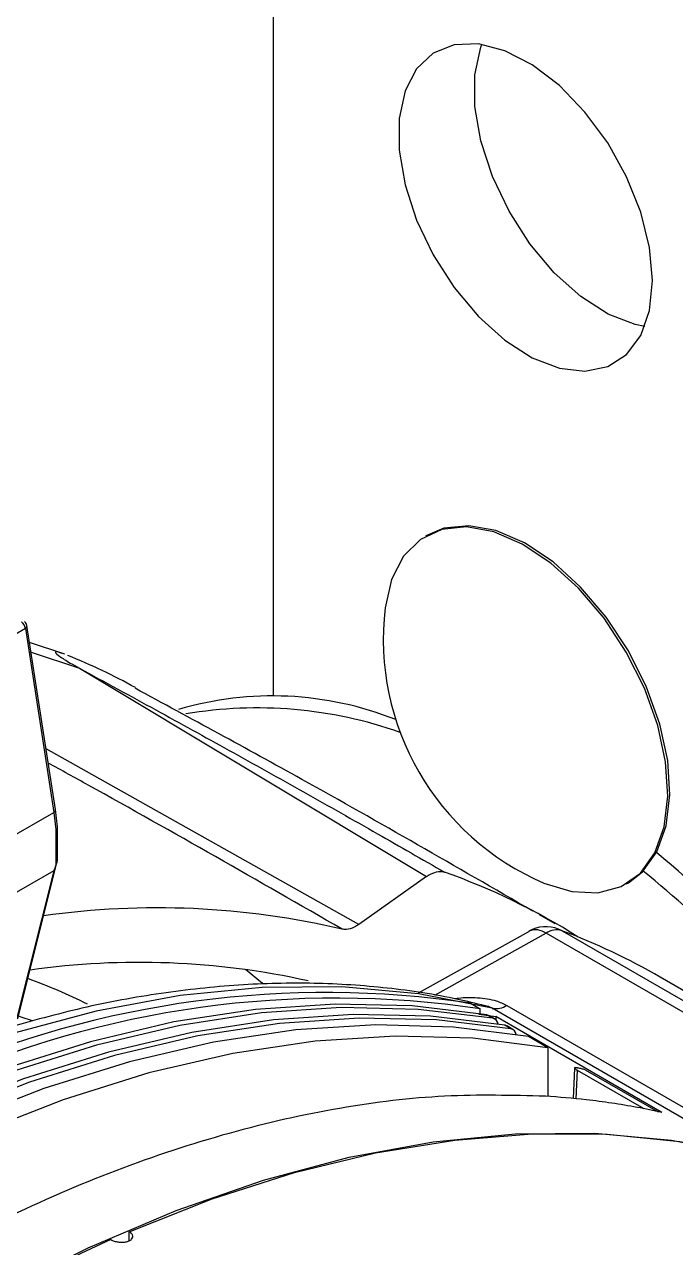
# Model space of a CAD drawing. Extents: x 8 to 113, y 1 to 87.
# Drawn here: x 20.1 to 21.241, y 70.575 to 72.72 of the extents above; entities that cross this region are included whole.
import ezdxf

# ---------------------------------------------------------------- set-up
doc = ezdxf.new("R2010")
doc.units = 0
doc.header["$MEASUREMENT"] = 0
doc.layers.add('OBJECT', color=7, linetype='CONTINUOUS')

msp = doc.modelspace()

# ---------------------------------------------------------------- linework, layer by layer
at = {"layer": 'OBJECT'}
for p, q in [((20.5363, 71.5425), (20.5363, 75.9288)), ((20.8067, 71.8246), (20.8032, 71.8226)), ((20.1543, 71.3433), (20.1044, 71.6658)), ((20.1016, 71.6607), (20.0211, 71.6142)), ((20.1016, 71.6607), (20.1515, 71.3381)), ((20.1708, 71.6157), (20.109, 71.6364)), ((20.1116, 71.6193), (20.1964, 71.5909)), ((20.1964, 71.5909), (20.805, 71.2259)), ((20.6864, 71.1418), (20.1379, 71.4498)), ((20.1578, 71.3129), (20.1544, 71.3432)), ((20.0702, 71.2911), (20.1515, 71.338)), ((20.1515, 71.338), (20.1549, 71.308)), ((20.1549, 71.308), (20.1549, 71.2447)), ((20.1578, 71.2551), (20.1578, 71.3125)), ((20.1512, 71.2358), (20.0702, 71.189)), ((20.1512, 71.2358), (20.0861, 70.9756)), ((20.0884, 70.9762), (20.1574, 71.2523)), ((20.805, 71.2259), (20.6864, 71.1418)), ((21.1551, 71.2129), (21.1587, 71.2149)), ((21.0305, 71.1428), (21.003, 71.1585)), ((20.9846, 71.1297), (20.7903, 71.0215)), ((21.0144, 71.1264), (20.8187, 71.017)), ((21.5308, 70.8283), (21.0144, 71.1264)), ((21.0424, 71.1309), (21.0364, 71.1338)), ((21.0424, 71.1309), (21.5487, 70.8386)), ((20.5172, 71.0383), (20.4874, 71.0629)), ((21.5642, 70.8475), (21.2147, 71.0493)), ((20.8819, 71.0038), (20.8989, 70.994)), ((20.9457, 71), (21.387, 70.7453)), ((20.8966, 70.9844), (20.9262, 70.9803)), ((20.8989, 70.9854), (20.8989, 70.994)), ((20.921, 70.9774), (20.9104, 70.9834)), ((20.9244, 70.9761), (20.9139, 70.9822)), ((21.3639, 70.7386), (20.9202, 70.9948)), ((21.2174, 70.8122), (20.9262, 70.9803)), ((20.9262, 70.9803), (20.9262, 70.974)), ((20.9527, 70.959), (20.9422, 70.9651)), ((20.9562, 70.9578), (20.9456, 70.9639)), ((21.0175, 70.9255), (20.9836, 70.9451)), ((21.0175, 70.9255), (21.0175, 70.8407)), ((21.0644, 70.8901), (21.062, 70.8364)), ((21.0689, 70.8864), (21.0666, 70.836)), ((21.0689, 70.8864), (21.1817, 70.8215)), ((21.0829, 70.8872), (21.2111, 70.8135)), ((20.2833, 70.5871), (20.2833, 70.6032))]:
    msp.add_line(p, q, dxfattribs=at)
at = {"layer": 'OBJECT', "flags": 128}
for points in [[(21.201, 72.2705), (21.1958, 72.3288), (21.1804, 72.3904), (21.1556, 72.4524), (21.1225, 72.5119), (21.0826, 72.5661), (21.0378, 72.6125), (20.9903, 72.649), (20.9422, 72.6737), (20.8958, 72.6856), (20.8533, 72.6841), (20.8165, 72.6693), (20.7874, 72.6419), (20.7672, 72.6031), (20.7568, 72.5547), (20.7568, 72.4991), (20.7672, 72.4388), (20.7874, 72.3767), (20.8165, 72.3156), (20.8533, 72.2584), (20.8958, 72.2077), (20.9422, 72.1661), (20.9903, 72.1353), (21.0378, 72.1169), (21.0826, 72.1116), (21.1225, 72.1198), (21.1556, 72.1411), (21.1804, 72.1744), (21.1958, 72.2182), (21.201, 72.2705)], [(21.1875, 72.1901), (21.1708, 72.1936), (21.1232, 72.212), (21.0752, 72.2428), (21.0287, 72.2845), (20.9862, 72.3351), (20.9495, 72.3923), (20.9203, 72.4534), (20.9001, 72.5156), (20.8898, 72.5759), (20.8898, 72.6315), (20.9001, 72.6798), (20.9019, 72.6848)], [(21.1551, 71.6194), (21.1161, 71.6787), (21.0715, 71.7313), (21.023, 71.7753), (20.9728, 71.8087), (20.9229, 71.8302), (20.8752, 71.8389), (20.8318, 71.8345), (20.7944, 71.817), (20.7646, 71.7874), (20.7436, 71.7467), (20.7323, 71.6969)], [(21.1587, 71.6214), (21.1196, 71.6807), (21.075, 71.7334), (21.0266, 71.7773), (20.9764, 71.8107), (20.9264, 71.8322), (20.8788, 71.8409), (20.8354, 71.8365), (20.8067, 71.8246)], [(21.1587, 71.2149), (21.1833, 71.2338), (21.2088, 71.2692), (21.2251, 71.3148), (21.2315, 71.3689), (21.2277, 71.429), (21.2138, 71.493), (21.1905, 71.558), (21.1587, 71.6214)], [(21.0108, 71.2144), (21.0596, 71.1993), (21.1054, 71.1971), (21.146, 71.2081), (21.1798, 71.2318), (21.2053, 71.2672), (21.2216, 71.3128), (21.228, 71.3668), (21.2241, 71.427), (21.2103, 71.4909), (21.187, 71.5559), (21.1551, 71.6194)], [(20.9202, 70.9948), (20.7908, 71.02), (20.6561, 71.0322), (20.5165, 71.0312), (20.3728, 71.0171), (20.2254, 70.9898), (20.0751, 70.9496), (19.9894, 70.9213)], [(20.9104, 70.9834), (20.7799, 70.9991), (20.6445, 71.0023), (20.505, 70.9928), (20.3618, 70.9708), (20.2155, 70.9363), (20.0668, 70.8895), (19.9162, 70.8306), (19.7644, 70.7598), (19.6119, 70.6775), (19.4595, 70.5838), (19.3077, 70.4793), (19.1571, 70.3644), (19.0084, 70.2394), (18.8621, 70.105), (18.7189, 69.9617), (18.5794, 69.8101), (18.444, 69.6507), (18.3135, 69.4843)], [(20.921, 70.9774), (20.7904, 70.993), (20.6551, 70.9962), (20.5155, 70.9867), (20.3723, 70.9647), (20.2261, 70.9302), (20.0773, 70.8835), (19.9268, 70.8246), (19.7749, 70.7538), (19.6225, 70.6714), (19.47, 70.5778), (19.3182, 70.4732), (19.1676, 70.3583), (19.0189, 70.2334), (18.8726, 70.0989), (18.7294, 69.9556), (18.5899, 69.804), (18.4546, 69.6446), (18.324, 69.4782)], [(20.9422, 70.9651), (20.8116, 70.9808), (20.6763, 70.9839), (20.5367, 70.9745), (20.3935, 70.9524), (20.2473, 70.918), (20.0985, 70.8712), (19.948, 70.8123), (19.7961, 70.7415), (19.6437, 70.6591), (19.4912, 70.5655), (19.3394, 70.461), (19.1888, 70.346), (19.0401, 70.2211), (18.8938, 70.0867), (18.7507, 69.9434), (18.6111, 69.7917), (18.4758, 69.6324), (18.3452, 69.4659)], [(20.9527, 70.959), (20.8221, 70.9747), (20.6868, 70.9778), (20.5473, 70.9684), (20.4041, 70.9464), (20.2578, 70.9119), (20.1091, 70.8651), (19.9585, 70.8062), (19.8067, 70.7354), (19.6542, 70.6531), (19.5018, 70.5594), (19.35, 70.4549), (19.1994, 70.34), (19.0506, 70.215), (18.9044, 70.0806), (18.7612, 69.9373), (18.6216, 69.7856), (18.4863, 69.6263), (18.3557, 69.4598)], [(20.114, 70.9726), (20.0962, 70.9787), (20.0895, 70.9809)], [(20.9104, 70.9834), (20.9125, 70.9829), (20.9139, 70.9822)], [(20.9836, 70.9451), (20.8523, 70.9618), (20.7161, 70.9658), (20.5756, 70.9569), (20.4314, 70.9353), (20.284, 70.901), (20.1341, 70.8542), (19.9823, 70.7951), (19.8292, 70.7238), (19.6754, 70.6408), (19.5217, 70.5463), (19.3686, 70.4408), (19.2168, 70.3247), (19.0669, 70.1984), (18.9195, 70.0625), (18.7753, 69.9176), (18.6348, 69.7642), (18.4986, 69.603), (18.3673, 69.4347)], [(20.9422, 70.9651), (20.9443, 70.9645), (20.9456, 70.9639)], [(21.0175, 70.9255), (20.8862, 70.9422), (20.7501, 70.9462), (20.6096, 70.9373), (20.4653, 70.9157), (20.3179, 70.8814), (20.168, 70.8346), (20.0162, 70.7755), (19.8631, 70.7042), (19.7094, 70.6212), (19.5557, 70.5268), (19.4026, 70.4212), (19.2507, 70.3051), (19.1008, 70.1788), (18.9535, 70.0429), (18.8092, 69.898), (18.6687, 69.7446), (18.5325, 69.5835), (18.4012, 69.4151)], [(18.5936, 69.1393), (18.7229, 69.3139), (18.8577, 69.4816), (18.9972, 69.6418), (19.141, 69.7936), (19.2883, 69.9365), (19.4387, 70.0699), (19.5913, 70.1931), (19.7456, 70.3056), (19.9009, 70.4071), (20.0566, 70.4969), (20.2119, 70.5748), (20.3662, 70.6404), (20.5188, 70.6934), (20.6692, 70.7336), (20.8165, 70.7609), (20.9603, 70.775), (21.0998, 70.776), (21.2346, 70.7638), (21.3639, 70.7386)], [(20.2833, 70.6032), (20.4291, 70.6607), (20.5733, 70.7067), (20.7152, 70.7412), (20.8543, 70.7639), (20.9899, 70.7748), (21.1217, 70.7739), (21.2491, 70.761), (21.3716, 70.7364)]]:
    msp.add_lwpolyline(points, dxfattribs=at)
at = {"layer": 'OBJECT'}
for centre, radius, start, end in [((21.1943, 71.6419), 0.4653, 173.2215, 246.7731), ((20.0861, 71.6594), 0.0155, 4.5063, 56.95), ((20.0945, 71.6643), 0.01, 8.8019, 56.9399), ((20.0987, 71.6656), 0.00568, 300.1408, 2.6768), ((19.7338, 70.5291), 1.171, 61.3895, 67.8024), ((20.5347, 70.9608), 0.5817, 68.186, 106.442), ((20.5083, 70.7679), 0.7535, 70.5981, 99.5996), ((19.6743, 69.4253), 2.3974, 37.3544, 50.2283), ((20.4432, 70.1251), 1.1761, 57.7471, 70.4671), ((19.8255, 69.5692), 2.1505, 39.3495, 50.7911), ((20.3333, 69.7503), 1.4206, 76.8322, 98.0826), ((21.0144, 71.0758), 0.062, 69.267, 119.1597), ((20.9962, 71.1018), 0.0306, 53.488, 112.873), ((21.0332, 71.0989), 0.0333, 74.0154, 124.2943), ((20.6253, 70.0277), 1.1794, 60.0189, 69.2913), ((20.3011, 69.7041), 1.3712, 77.5251, 98.0213), ((19.763, 70.1043), 1.003, 63.5148, 69.999), ((20.6292, 69.3015), 1.721, 81.5565, 113.7095), ((20.646, 69.2846), 1.728, 81.5849, 114.2163), ((20.9264, 71.0293), 0.0351, 259.8176, 303.4206), ((20.9185, 70.9658), 0.0118, 6.2051, 77.8002), ((20.9502, 70.9475), 0.0118, 6.2051, 77.8002), ((21.5562, 67.7127), 3.1586, 114.3975, 125.5971)]:
    msp.add_arc(centre, radius, start, end, dxfattribs=at)
for centre, major_axis, ratio, start_param, end_param in [((20.1444, 71.3419), (0.00991, 0.00133), 0.627377, 5.422325, 6.295991), ((20.128, 71.4873), (-0.0234, 0.1493), 0.050801, 3.161193, 3.167547), ((20.1478, 71.3121), (0.00999, 0.00056), 0.611383, 5.463282, 6.317691), ((20.1857, 71.4064), (0.0347, 0.1707), 0.036347, 3.173727, 3.474397)]:
    msp.add_ellipse(centre, major_axis=major_axis, ratio=ratio, start_param=start_param, end_param=end_param, dxfattribs=at)
for points, knots in [([(20.1662, 71.6169), (20.1639, 71.6177), (20.1555, 71.6208), (20.1527, 71.6195), (20.1596, 71.6129), (20.1764, 71.6021), (20.1908, 71.5941), (20.1964, 71.5909)], [0, 0, 0, 0, 0.099604, 0.349779, 0.610366, 0.848721, 1, 1, 1, 1]), ([(20.1964, 71.5909), (20.2411, 71.5666), (20.3289, 71.5189), (20.46, 71.4465), (20.5897, 71.3741), (20.7158, 71.3028), (20.7974, 71.2559), (20.8364, 71.2335)], [0, 0, 0, 0, 0.206023, 0.404822, 0.608638, 0.812834, 1, 1, 1, 1]), ([(20.991, 71.1653), (20.8566, 71.243), (20.6259, 71.3763), (20.3915, 71.503), (20.2938, 71.5558)], [0, 0, 0, 0, 0.582721, 1, 1, 1, 1]), ([(20.6569, 71.1336), (20.5829, 71.1761), (20.4349, 71.261), (20.2631, 71.3578), (20.1651, 71.4119), (20.1417, 71.4247)], [0, 0, 0, 0, 0.432517, 0.865008, 1, 1, 1, 1]), ([(20.1549, 71.2447), (20.1554, 71.2463), (20.1563, 71.2489), (20.1576, 71.2525), (20.1577, 71.2543), (20.1577, 71.2551)], [0, 0, 0, 0, 0.447485, 0.758489, 1, 1, 1, 1]), ([(20.805, 71.2259), (20.8097, 71.2287), (20.8193, 71.2344), (20.8299, 71.2354), (20.8351, 71.2339), (20.8364, 71.2335)], [0, 0, 0, 0, 0.425021, 0.850044, 1, 1, 1, 1]), ([(20.6864, 71.1418), (20.6836, 71.1401), (20.6762, 71.1353), (20.6658, 71.1323), (20.6594, 71.1332), (20.6569, 71.1336)], [0, 0, 0, 0, 0.263886, 0.723096, 1, 1, 1, 1]), ([(20.9068, 70.9994), (20.8912, 71.0032), (20.8356, 71.0168), (20.7365, 71.0319), (20.6082, 71.0404), (20.4758, 71.0373), (20.3399, 71.0226), (20.2041, 70.9979), (20.1127, 70.9724), (20.0685, 70.96)], [0, 0, 0, 0, 0.061321, 0.218505, 0.375996, 0.533956, 0.692368, 0.851177, 1, 1, 1, 1]), ([(20.8543, 71.0114), (20.8564, 71.0118), (20.869, 71.0147), (20.8946, 71.0137), (20.9248, 71.01), (20.9397, 71.0029), (20.9457, 71)], [0, 0, 0, 0, 0.070253, 0.41493, 0.762422, 1, 1, 1, 1]), ([(20.9202, 70.9948), (20.9181, 70.9958), (20.9141, 70.9978), (20.9091, 70.999), (20.9068, 70.9996)], [0, 0, 0, 0, 0.534098, 1, 1, 1, 1]), ([(21.0687, 70.8904), (21.0674, 70.8906), (21.0649, 70.891), (21.0641, 70.8902), (21.0652, 70.8888), (21.0672, 70.8874), (21.0686, 70.8866), (21.0689, 70.8864)], [0, 0, 0, 0, 0.29148, 0.560989, 0.754894, 0.949735, 1, 1, 1, 1]), ([(21.0829, 70.8872), (21.0808, 70.8877), (21.0767, 70.8887), (21.0719, 70.8897), (21.0693, 70.8903), (21.0687, 70.8904)], [0, 0, 0, 0, 0.44189, 0.883774, 1, 1, 1, 1]), ([(21.0133, 70.8407), (20.9549, 70.8421), (20.838, 70.8451), (20.6522, 70.8225), (20.4595, 70.7793), (20.2623, 70.7141), (20.0643, 70.6287), (19.8648, 70.5234), (19.6635, 70.3975), (19.4641, 70.2529), (19.2699, 70.0927), (19.0804, 69.9168), (18.8941, 69.725), (18.7749, 69.5844), (18.7153, 69.514)], [0, 0, 0, 0, 0.082347, 0.164694, 0.249433, 0.334172, 0.416519, 0.498866, 0.583605, 0.668344, 0.750089, 0.831834, 0.915917, 1, 1, 1, 1]), ([(21.2174, 70.8122), (21.2029, 70.8153), (21.174, 70.8214), (21.1298, 70.8287), (21.0765, 70.8359), (21.0373, 70.8389), (21.0133, 70.8407)], [0, 0, 0, 0, 0.218765, 0.43753, 0.656295, 1, 1, 1, 1]), ([(21.1817, 70.8215), (21.1827, 70.8209), (21.1845, 70.8198), (21.1853, 70.819), (21.1856, 70.8187)], [0, 0, 0, 0, 0.5492243, 1, 1, 1, 1]), ([(20.2514, 70.5892), (20.2527, 70.5886), (20.2559, 70.5869), (20.2624, 70.5852), (20.27, 70.5845), (20.2774, 70.5851), (20.2836, 70.5869), (20.2881, 70.5898), (20.2902, 70.5935), (20.2896, 70.5974), (20.287, 70.6008), (20.2843, 70.6025), (20.2833, 70.6032)], [0, 0, 0, 0, 0.073488, 0.179791, 0.286365, 0.393529, 0.501387, 0.609763, 0.718227, 0.826269, 0.933534, 1, 1, 1, 1])]:
    msp.add_open_spline(points, degree=3, knots=knots, dxfattribs=at)

doc.saveas('drawing.dxf')
